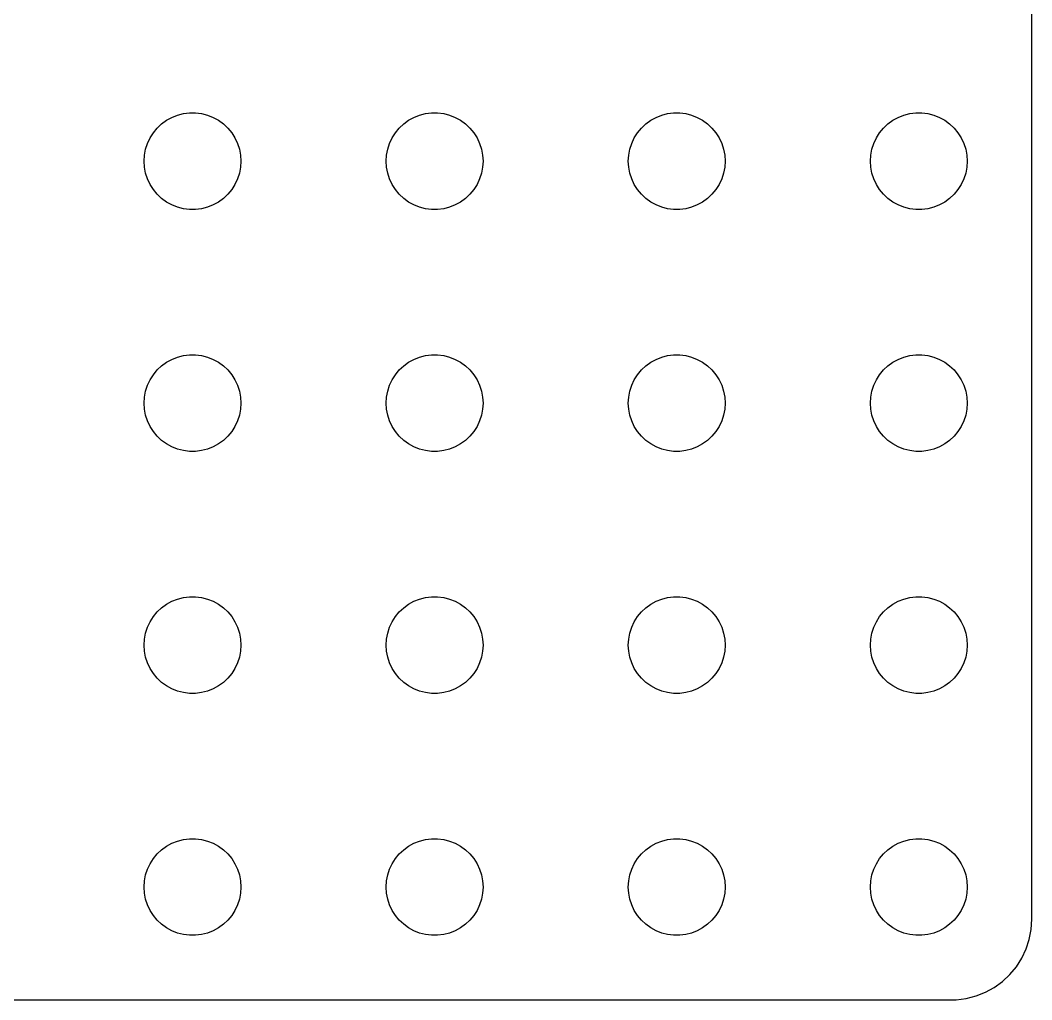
# Model space of a CAD drawing. Header units: metres. Extents: x -127 to 127, y -127 to 127.
# Drawn here: x 64.3 to 127, y -127 to -66.3 of the extents above; entities that cross this region are included whole.
import ezdxf

# ---------------------------------------------------------------- set-up
doc = ezdxf.new("R2010")
doc.units = ezdxf.units.M

msp = doc.modelspace()

# ---------------------------------------------------------------- linework, layer by layer
for p, q in [((127, -122), (127, 122)), ((74.073, -72.1468), (74.4379, -72.0531)), ((74.4379, -72.0531), (74.8116, -72.0059)), ((74.8116, -72.0059), (75.1884, -72.0059)), ((75.1884, -72.0059), (75.5621, -72.0531)), ((75.5621, -72.0531), (75.927, -72.1468)), ((89.073, -72.1468), (89.4379, -72.0531)), ((89.4379, -72.0531), (89.8116, -72.0059)), ((89.8116, -72.0059), (90.1884, -72.0059)), ((90.1884, -72.0059), (90.5621, -72.0531)), ((90.5621, -72.0531), (90.927, -72.1468)), ((104.073, -72.1468), (104.438, -72.0531)), ((104.438, -72.0531), (104.812, -72.0059)), ((104.812, -72.0059), (105.188, -72.0059)), ((105.188, -72.0059), (105.562, -72.0531)), ((105.562, -72.0531), (105.927, -72.1468)), ((119.073, -72.1468), (119.438, -72.0531)), ((119.438, -72.0531), (119.812, -72.0059)), ((119.812, -72.0059), (120.188, -72.0059)), ((120.188, -72.0059), (120.562, -72.0531)), ((120.562, -72.0531), (120.927, -72.1468)), ((72.8131, -72.9464), (73.0877, -72.6885)), ((73.0877, -72.6885), (73.3925, -72.467)), ((73.3925, -72.467), (73.7227, -72.2855)), ((73.7227, -72.2855), (74.073, -72.1468)), ((75.927, -72.1468), (76.2773, -72.2855)), ((76.2773, -72.2855), (76.6075, -72.467)), ((76.6075, -72.467), (76.9123, -72.6885)), ((76.9123, -72.6885), (77.1869, -72.9464)), ((87.8131, -72.9464), (88.0877, -72.6885)), ((88.0877, -72.6885), (88.3925, -72.467)), ((88.3925, -72.467), (88.7227, -72.2855)), ((88.7227, -72.2855), (89.073, -72.1468)), ((90.927, -72.1468), (91.2773, -72.2855)), ((91.2773, -72.2855), (91.6075, -72.467)), ((91.6075, -72.467), (91.9123, -72.6885)), ((91.9123, -72.6885), (92.1869, -72.9464)), ((102.813, -72.9464), (103.088, -72.6885)), ((103.088, -72.6885), (103.393, -72.467)), ((103.393, -72.467), (103.723, -72.2855)), ((103.723, -72.2855), (104.073, -72.1468)), ((105.927, -72.1468), (106.277, -72.2855)), ((106.277, -72.2855), (106.607, -72.467)), ((106.607, -72.467), (106.912, -72.6885)), ((106.912, -72.6885), (107.187, -72.9464)), ((117.813, -72.9464), (118.088, -72.6885)), ((118.088, -72.6885), (118.393, -72.467)), ((118.393, -72.467), (118.723, -72.2855)), ((118.723, -72.2855), (119.073, -72.1468)), ((120.927, -72.1468), (121.277, -72.2855)), ((121.277, -72.2855), (121.607, -72.467)), ((121.607, -72.467), (121.912, -72.6885)), ((121.912, -72.6885), (122.187, -72.9464)), ((72.3711, -73.5547), (72.573, -73.2366)), ((72.573, -73.2366), (72.8131, -72.9464)), ((77.1869, -72.9464), (77.427, -73.2366)), ((77.427, -73.2366), (77.6289, -73.5547)), ((87.3711, -73.5547), (87.573, -73.2366)), ((87.573, -73.2366), (87.8131, -72.9464)), ((92.1869, -72.9464), (92.427, -73.2366)), ((92.427, -73.2366), (92.6289, -73.5547)), ((102.371, -73.5547), (102.573, -73.2366)), ((102.573, -73.2366), (102.813, -72.9464)), ((107.187, -72.9464), (107.427, -73.2366)), ((107.427, -73.2366), (107.629, -73.5547)), ((117.371, -73.5547), (117.573, -73.2366)), ((117.573, -73.2366), (117.813, -72.9464)), ((122.187, -72.9464), (122.427, -73.2366)), ((122.427, -73.2366), (122.629, -73.5547)), ((72.0943, -74.2539), (72.2107, -73.8956)), ((72.2107, -73.8956), (72.3711, -73.5547)), ((77.6289, -73.5547), (77.7893, -73.8956)), ((77.7893, -73.8956), (77.9057, -74.2539)), ((87.0943, -74.2539), (87.2107, -73.8956)), ((87.2107, -73.8956), (87.3711, -73.5547)), ((92.6289, -73.5547), (92.7893, -73.8956)), ((92.7893, -73.8956), (92.9057, -74.2539)), ((102.094, -74.2539), (102.211, -73.8956)), ((102.211, -73.8956), (102.371, -73.5547)), ((107.629, -73.5547), (107.789, -73.8956)), ((107.789, -73.8956), (107.906, -74.2539)), ((117.094, -74.2539), (117.211, -73.8956)), ((117.211, -73.8956), (117.371, -73.5547)), ((122.629, -73.5547), (122.789, -73.8956)), ((122.789, -73.8956), (122.906, -74.2539)), ((72.0237, -74.624), (72.0943, -74.2539)), ((77.9057, -74.2539), (77.9763, -74.624)), ((87.0237, -74.624), (87.0943, -74.2539)), ((92.9057, -74.2539), (92.9763, -74.624)), ((102.024, -74.624), (102.094, -74.2539)), ((107.906, -74.2539), (107.976, -74.624)), ((117.024, -74.624), (117.094, -74.2539)), ((122.906, -74.2539), (122.976, -74.624)), ((72, -75), (72.0237, -74.624)), ((72.0237, -75.376), (72, -75)), ((77.9763, -74.624), (78, -75)), ((78, -75), (77.9763, -75.376)), ((87, -75), (87.0237, -74.624)), ((87.0237, -75.376), (87, -75)), ((92.9763, -74.624), (93, -75)), ((93, -75), (92.9763, -75.376)), ((102, -75), (102.024, -74.624)), ((102.024, -75.376), (102, -75)), ((107.976, -74.624), (108, -75)), ((108, -75), (107.976, -75.376)), ((117, -75), (117.024, -74.624)), ((117.024, -75.376), (117, -75)), ((122.976, -74.624), (123, -75)), ((123, -75), (122.976, -75.376)), ((72.0943, -75.7461), (72.0237, -75.376)), ((72.2107, -76.1044), (72.0943, -75.7461)), ((77.9057, -75.7461), (77.7893, -76.1044)), ((77.9763, -75.376), (77.9057, -75.7461)), ((87.0943, -75.7461), (87.0237, -75.376)), ((87.2107, -76.1044), (87.0943, -75.7461)), ((92.9057, -75.7461), (92.7893, -76.1044)), ((92.9763, -75.376), (92.9057, -75.7461)), ((102.094, -75.7461), (102.024, -75.376)), ((102.211, -76.1044), (102.094, -75.7461)), ((107.906, -75.7461), (107.789, -76.1044)), ((107.976, -75.376), (107.906, -75.7461)), ((117.094, -75.7461), (117.024, -75.376)), ((117.211, -76.1044), (117.094, -75.7461)), ((122.906, -75.7461), (122.789, -76.1044)), ((122.976, -75.376), (122.906, -75.7461)), ((72.3711, -76.4453), (72.2107, -76.1044)), ((72.573, -76.7634), (72.3711, -76.4453)), ((77.6289, -76.4453), (77.427, -76.7634)), ((77.7893, -76.1044), (77.6289, -76.4453)), ((87.3711, -76.4453), (87.2107, -76.1044)), ((87.573, -76.7634), (87.3711, -76.4453)), ((92.6289, -76.4453), (92.427, -76.7634)), ((92.7893, -76.1044), (92.6289, -76.4453)), ((102.371, -76.4453), (102.211, -76.1044)), ((102.573, -76.7634), (102.371, -76.4453)), ((107.629, -76.4453), (107.427, -76.7634)), ((107.789, -76.1044), (107.629, -76.4453)), ((117.371, -76.4453), (117.211, -76.1044)), ((117.573, -76.7634), (117.371, -76.4453)), ((122.629, -76.4453), (122.427, -76.7634)), ((122.789, -76.1044), (122.629, -76.4453)), ((72.8131, -77.0536), (72.573, -76.7634)), ((73.0877, -77.3115), (72.8131, -77.0536)), ((77.1869, -77.0536), (76.9123, -77.3115)), ((77.427, -76.7634), (77.1869, -77.0536)), ((87.8131, -77.0536), (87.573, -76.7634)), ((88.0877, -77.3115), (87.8131, -77.0536)), ((92.1869, -77.0536), (91.9123, -77.3115)), ((92.427, -76.7634), (92.1869, -77.0536)), ((102.813, -77.0536), (102.573, -76.7634)), ((103.088, -77.3115), (102.813, -77.0536)), ((107.187, -77.0536), (106.912, -77.3115)), ((107.427, -76.7634), (107.187, -77.0536)), ((117.813, -77.0536), (117.573, -76.7634)), ((118.088, -77.3115), (117.813, -77.0536)), ((122.187, -77.0536), (121.912, -77.3115)), ((122.427, -76.7634), (122.187, -77.0536)), ((73.3925, -77.533), (73.0877, -77.3115)), ((73.7227, -77.7145), (73.3925, -77.533)), ((74.073, -77.8532), (73.7227, -77.7145)), ((76.2773, -77.7145), (75.927, -77.8532)), ((76.6075, -77.533), (76.2773, -77.7145)), ((76.9123, -77.3115), (76.6075, -77.533)), ((88.3925, -77.533), (88.0877, -77.3115)), ((88.7227, -77.7145), (88.3925, -77.533)), ((89.073, -77.8532), (88.7227, -77.7145)), ((91.2773, -77.7145), (90.927, -77.8532)), ((91.6075, -77.533), (91.2773, -77.7145)), ((91.9123, -77.3115), (91.6075, -77.533)), ((103.393, -77.533), (103.088, -77.3115)), ((103.723, -77.7145), (103.393, -77.533)), ((104.073, -77.8532), (103.723, -77.7145)), ((106.277, -77.7145), (105.927, -77.8532)), ((106.607, -77.533), (106.277, -77.7145)), ((106.912, -77.3115), (106.607, -77.533)), ((118.393, -77.533), (118.088, -77.3115)), ((118.723, -77.7145), (118.393, -77.533)), ((119.073, -77.8532), (118.723, -77.7145)), ((121.277, -77.7145), (120.927, -77.8532)), ((121.607, -77.533), (121.277, -77.7145)), ((121.912, -77.3115), (121.607, -77.533)), ((74.4379, -77.9469), (74.073, -77.8532)), ((74.8116, -77.9941), (74.4379, -77.9469)), ((75.1884, -77.9941), (74.8116, -77.9941)), ((75.5621, -77.9469), (75.1884, -77.9941)), ((75.927, -77.8532), (75.5621, -77.9469)), ((89.4379, -77.9469), (89.073, -77.8532)), ((89.8116, -77.9941), (89.4379, -77.9469)), ((90.1884, -77.9941), (89.8116, -77.9941)), ((90.5621, -77.9469), (90.1884, -77.9941)), ((90.927, -77.8532), (90.5621, -77.9469)), ((104.438, -77.9469), (104.073, -77.8532)), ((104.812, -77.9941), (104.438, -77.9469)), ((105.188, -77.9941), (104.812, -77.9941)), ((105.562, -77.9469), (105.188, -77.9941)), ((105.927, -77.8532), (105.562, -77.9469)), ((119.438, -77.9469), (119.073, -77.8532)), ((119.812, -77.9941), (119.438, -77.9469)), ((120.188, -77.9941), (119.812, -77.9941)), ((120.562, -77.9469), (120.188, -77.9941)), ((120.927, -77.8532), (120.562, -77.9469)), ((74.073, -87.1468), (74.4379, -87.0531)), ((74.4379, -87.0531), (74.8116, -87.0059)), ((74.8116, -87.0059), (75.1884, -87.0059)), ((75.1884, -87.0059), (75.5621, -87.0531)), ((75.5621, -87.0531), (75.927, -87.1468)), ((89.073, -87.1468), (89.4379, -87.0531)), ((89.4379, -87.0531), (89.8116, -87.0059)), ((89.8116, -87.0059), (90.1884, -87.0059)), ((90.1884, -87.0059), (90.5621, -87.0531)), ((90.5621, -87.0531), (90.927, -87.1468)), ((104.073, -87.1468), (104.438, -87.0531)), ((104.438, -87.0531), (104.812, -87.0059)), ((104.812, -87.0059), (105.188, -87.0059)), ((105.188, -87.0059), (105.562, -87.0531)), ((105.562, -87.0531), (105.927, -87.1468)), ((119.073, -87.1468), (119.438, -87.0531)), ((119.438, -87.0531), (119.812, -87.0059)), ((119.812, -87.0059), (120.188, -87.0059)), ((120.188, -87.0059), (120.562, -87.0531)), ((120.562, -87.0531), (120.927, -87.1468)), ((72.8131, -87.9464), (73.0877, -87.6885)), ((73.0877, -87.6885), (73.3925, -87.467)), ((73.3925, -87.467), (73.7227, -87.2855)), ((73.7227, -87.2855), (74.073, -87.1468)), ((75.927, -87.1468), (76.2773, -87.2855)), ((76.2773, -87.2855), (76.6075, -87.467)), ((76.6075, -87.467), (76.9123, -87.6885)), ((76.9123, -87.6885), (77.1869, -87.9464)), ((87.8131, -87.9464), (88.0877, -87.6885)), ((88.0877, -87.6885), (88.3925, -87.467)), ((88.3925, -87.467), (88.7227, -87.2855)), ((88.7227, -87.2855), (89.073, -87.1468)), ((90.927, -87.1468), (91.2773, -87.2855)), ((91.2773, -87.2855), (91.6075, -87.467)), ((91.6075, -87.467), (91.9123, -87.6885)), ((91.9123, -87.6885), (92.1869, -87.9464)), ((102.813, -87.9464), (103.088, -87.6885)), ((103.088, -87.6885), (103.393, -87.467)), ((103.393, -87.467), (103.723, -87.2855)), ((103.723, -87.2855), (104.073, -87.1468)), ((105.927, -87.1468), (106.277, -87.2855)), ((106.277, -87.2855), (106.607, -87.467)), ((106.607, -87.467), (106.912, -87.6885)), ((106.912, -87.6885), (107.187, -87.9464)), ((117.813, -87.9464), (118.088, -87.6885)), ((118.088, -87.6885), (118.393, -87.467)), ((118.393, -87.467), (118.723, -87.2855)), ((118.723, -87.2855), (119.073, -87.1468)), ((120.927, -87.1468), (121.277, -87.2855)), ((121.277, -87.2855), (121.607, -87.467)), ((121.607, -87.467), (121.912, -87.6885)), ((121.912, -87.6885), (122.187, -87.9464)), ((72.3711, -88.5547), (72.573, -88.2366)), ((72.573, -88.2366), (72.8131, -87.9464)), ((77.1869, -87.9464), (77.427, -88.2366)), ((77.427, -88.2366), (77.6289, -88.5547)), ((87.3711, -88.5547), (87.573, -88.2366)), ((87.573, -88.2366), (87.8131, -87.9464)), ((92.1869, -87.9464), (92.427, -88.2366)), ((92.427, -88.2366), (92.6289, -88.5547)), ((102.371, -88.5547), (102.573, -88.2366)), ((102.573, -88.2366), (102.813, -87.9464)), ((107.187, -87.9464), (107.427, -88.2366)), ((107.427, -88.2366), (107.629, -88.5547)), ((117.371, -88.5547), (117.573, -88.2366)), ((117.573, -88.2366), (117.813, -87.9464)), ((122.187, -87.9464), (122.427, -88.2366)), ((122.427, -88.2366), (122.629, -88.5547)), ((72.0943, -89.2539), (72.2107, -88.8956)), ((72.2107, -88.8956), (72.3711, -88.5547)), ((77.6289, -88.5547), (77.7893, -88.8956)), ((77.7893, -88.8956), (77.9057, -89.2539)), ((87.0943, -89.2539), (87.2107, -88.8956)), ((87.2107, -88.8956), (87.3711, -88.5547)), ((92.6289, -88.5547), (92.7893, -88.8956)), ((92.7893, -88.8956), (92.9057, -89.2539)), ((102.094, -89.2539), (102.211, -88.8956)), ((102.211, -88.8956), (102.371, -88.5547)), ((107.629, -88.5547), (107.789, -88.8956)), ((107.789, -88.8956), (107.906, -89.2539)), ((117.094, -89.2539), (117.211, -88.8956)), ((117.211, -88.8956), (117.371, -88.5547)), ((122.629, -88.5547), (122.789, -88.8956)), ((122.789, -88.8956), (122.906, -89.2539)), ((72, -90), (72.0237, -89.624)), ((72.0237, -89.624), (72.0943, -89.2539)), ((77.9057, -89.2539), (77.9763, -89.624)), ((77.9763, -89.624), (78, -90)), ((87, -90), (87.0237, -89.624)), ((87.0237, -89.624), (87.0943, -89.2539)), ((92.9057, -89.2539), (92.9763, -89.624)), ((92.9763, -89.624), (93, -90)), ((102, -90), (102.024, -89.624)), ((102.024, -89.624), (102.094, -89.2539)), ((107.906, -89.2539), (107.976, -89.624)), ((107.976, -89.624), (108, -90)), ((117, -90), (117.024, -89.624)), ((117.024, -89.624), (117.094, -89.2539)), ((122.906, -89.2539), (122.976, -89.624)), ((122.976, -89.624), (123, -90)), ((72.0237, -90.376), (72, -90)), ((78, -90), (77.9763, -90.376)), ((87.0237, -90.376), (87, -90)), ((93, -90), (92.9763, -90.376)), ((102.024, -90.376), (102, -90)), ((108, -90), (107.976, -90.376)), ((117.024, -90.376), (117, -90)), ((123, -90), (122.976, -90.376)), ((72.0943, -90.7461), (72.0237, -90.376)), ((72.2107, -91.1044), (72.0943, -90.7461)), ((77.9057, -90.7461), (77.7893, -91.1044)), ((77.9763, -90.376), (77.9057, -90.7461)), ((87.0943, -90.7461), (87.0237, -90.376)), ((87.2107, -91.1044), (87.0943, -90.7461)), ((92.9057, -90.7461), (92.7893, -91.1044)), ((92.9763, -90.376), (92.9057, -90.7461)), ((102.094, -90.7461), (102.024, -90.376)), ((102.211, -91.1044), (102.094, -90.7461)), ((107.906, -90.7461), (107.789, -91.1044)), ((107.976, -90.376), (107.906, -90.7461)), ((117.094, -90.7461), (117.024, -90.376)), ((117.211, -91.1044), (117.094, -90.7461)), ((122.906, -90.7461), (122.789, -91.1044)), ((122.976, -90.376), (122.906, -90.7461)), ((72.3711, -91.4453), (72.2107, -91.1044)), ((72.573, -91.7634), (72.3711, -91.4453)), ((77.6289, -91.4453), (77.427, -91.7634)), ((77.7893, -91.1044), (77.6289, -91.4453)), ((87.3711, -91.4453), (87.2107, -91.1044)), ((87.573, -91.7634), (87.3711, -91.4453)), ((92.6289, -91.4453), (92.427, -91.7634)), ((92.7893, -91.1044), (92.6289, -91.4453)), ((102.371, -91.4453), (102.211, -91.1044)), ((102.573, -91.7634), (102.371, -91.4453)), ((107.629, -91.4453), (107.427, -91.7634)), ((107.789, -91.1044), (107.629, -91.4453)), ((117.371, -91.4453), (117.211, -91.1044)), ((117.573, -91.7634), (117.371, -91.4453)), ((122.629, -91.4453), (122.427, -91.7634)), ((122.789, -91.1044), (122.629, -91.4453)), ((72.8131, -92.0536), (72.573, -91.7634)), ((73.0877, -92.3115), (72.8131, -92.0536)), ((77.1869, -92.0536), (76.9123, -92.3115)), ((77.427, -91.7634), (77.1869, -92.0536)), ((87.8131, -92.0536), (87.573, -91.7634)), ((88.0877, -92.3115), (87.8131, -92.0536)), ((92.1869, -92.0536), (91.9123, -92.3115)), ((92.427, -91.7634), (92.1869, -92.0536)), ((102.813, -92.0536), (102.573, -91.7634)), ((103.088, -92.3115), (102.813, -92.0536)), ((107.187, -92.0536), (106.912, -92.3115)), ((107.427, -91.7634), (107.187, -92.0536)), ((117.813, -92.0536), (117.573, -91.7634)), ((118.088, -92.3115), (117.813, -92.0536)), ((122.187, -92.0536), (121.912, -92.3115)), ((122.427, -91.7634), (122.187, -92.0536)), ((73.3925, -92.533), (73.0877, -92.3115)), ((73.7227, -92.7145), (73.3925, -92.533)), ((74.073, -92.8532), (73.7227, -92.7145)), ((76.2773, -92.7145), (75.927, -92.8532)), ((76.6075, -92.533), (76.2773, -92.7145)), ((76.9123, -92.3115), (76.6075, -92.533)), ((88.3925, -92.533), (88.0877, -92.3115)), ((88.7227, -92.7145), (88.3925, -92.533)), ((89.073, -92.8532), (88.7227, -92.7145)), ((91.2773, -92.7145), (90.927, -92.8532)), ((91.6075, -92.533), (91.2773, -92.7145)), ((91.9123, -92.3115), (91.6075, -92.533)), ((103.393, -92.533), (103.088, -92.3115)), ((103.723, -92.7145), (103.393, -92.533)), ((104.073, -92.8532), (103.723, -92.7145)), ((106.277, -92.7145), (105.927, -92.8532)), ((106.607, -92.533), (106.277, -92.7145)), ((106.912, -92.3115), (106.607, -92.533)), ((118.393, -92.533), (118.088, -92.3115)), ((118.723, -92.7145), (118.393, -92.533)), ((119.073, -92.8532), (118.723, -92.7145)), ((121.277, -92.7145), (120.927, -92.8532)), ((121.607, -92.533), (121.277, -92.7145)), ((121.912, -92.3115), (121.607, -92.533)), ((74.4379, -92.9469), (74.073, -92.8532)), ((74.8116, -92.9941), (74.4379, -92.9469)), ((75.1884, -92.9941), (74.8116, -92.9941)), ((75.5621, -92.9469), (75.1884, -92.9941)), ((75.927, -92.8532), (75.5621, -92.9469)), ((89.4379, -92.9469), (89.073, -92.8532)), ((89.8116, -92.9941), (89.4379, -92.9469)), ((90.1884, -92.9941), (89.8116, -92.9941)), ((90.5621, -92.9469), (90.1884, -92.9941)), ((90.927, -92.8532), (90.5621, -92.9469)), ((104.438, -92.9469), (104.073, -92.8532)), ((104.812, -92.9941), (104.438, -92.9469)), ((105.188, -92.9941), (104.812, -92.9941)), ((105.562, -92.9469), (105.188, -92.9941)), ((105.927, -92.8532), (105.562, -92.9469)), ((119.438, -92.9469), (119.073, -92.8532)), ((119.812, -92.9941), (119.438, -92.9469)), ((120.188, -92.9941), (119.812, -92.9941)), ((120.562, -92.9469), (120.188, -92.9941)), ((120.927, -92.8532), (120.562, -92.9469)), ((73.7227, -102.286), (74.073, -102.147)), ((74.073, -102.147), (74.4379, -102.053)), ((74.4379, -102.053), (74.8116, -102.006)), ((74.8116, -102.006), (75.1884, -102.006)), ((75.1884, -102.006), (75.5621, -102.053)), ((75.5621, -102.053), (75.927, -102.147)), ((75.927, -102.147), (76.2773, -102.286)), ((88.7227, -102.286), (89.073, -102.147)), ((89.073, -102.147), (89.4379, -102.053)), ((89.4379, -102.053), (89.8116, -102.006)), ((89.8116, -102.006), (90.1884, -102.006)), ((90.1884, -102.006), (90.5621, -102.053)), ((90.5621, -102.053), (90.927, -102.147)), ((90.927, -102.147), (91.2773, -102.286)), ((103.723, -102.286), (104.073, -102.147)), ((104.073, -102.147), (104.438, -102.053)), ((104.438, -102.053), (104.812, -102.006)), ((104.812, -102.006), (105.188, -102.006)), ((105.188, -102.006), (105.562, -102.053)), ((105.562, -102.053), (105.927, -102.147)), ((105.927, -102.147), (106.277, -102.286)), ((118.723, -102.286), (119.073, -102.147)), ((119.073, -102.147), (119.438, -102.053)), ((119.438, -102.053), (119.812, -102.006)), ((119.812, -102.006), (120.188, -102.006)), ((120.188, -102.006), (120.562, -102.053)), ((120.562, -102.053), (120.927, -102.147)), ((120.927, -102.147), (121.277, -102.286)), ((72.8131, -102.946), (73.0877, -102.688)), ((73.0877, -102.688), (73.3925, -102.467)), ((73.3925, -102.467), (73.7227, -102.286)), ((76.2773, -102.286), (76.6075, -102.467)), ((76.6075, -102.467), (76.9123, -102.688)), ((76.9123, -102.688), (77.1869, -102.946)), ((87.8131, -102.946), (88.0877, -102.688)), ((88.0877, -102.688), (88.3925, -102.467)), ((88.3925, -102.467), (88.7227, -102.286)), ((91.2773, -102.286), (91.6075, -102.467)), ((91.6075, -102.467), (91.9123, -102.688)), ((91.9123, -102.688), (92.1869, -102.946)), ((102.813, -102.946), (103.088, -102.688)), ((103.088, -102.688), (103.393, -102.467)), ((103.393, -102.467), (103.723, -102.286)), ((106.277, -102.286), (106.607, -102.467)), ((106.607, -102.467), (106.912, -102.688)), ((106.912, -102.688), (107.187, -102.946)), ((117.813, -102.946), (118.088, -102.688)), ((118.088, -102.688), (118.393, -102.467)), ((118.393, -102.467), (118.723, -102.286)), ((121.277, -102.286), (121.607, -102.467)), ((121.607, -102.467), (121.912, -102.688)), ((121.912, -102.688), (122.187, -102.946)), ((72.3711, -103.555), (72.573, -103.237)), ((72.573, -103.237), (72.8131, -102.946)), ((77.1869, -102.946), (77.427, -103.237)), ((77.427, -103.237), (77.6289, -103.555)), ((87.3711, -103.555), (87.573, -103.237)), ((87.573, -103.237), (87.8131, -102.946)), ((92.1869, -102.946), (92.427, -103.237)), ((92.427, -103.237), (92.6289, -103.555)), ((102.371, -103.555), (102.573, -103.237)), ((102.573, -103.237), (102.813, -102.946)), ((107.187, -102.946), (107.427, -103.237)), ((107.427, -103.237), (107.629, -103.555)), ((117.371, -103.555), (117.573, -103.237)), ((117.573, -103.237), (117.813, -102.946)), ((122.187, -102.946), (122.427, -103.237)), ((122.427, -103.237), (122.629, -103.555)), ((72.0943, -104.254), (72.2107, -103.896)), ((72.2107, -103.896), (72.3711, -103.555)), ((77.6289, -103.555), (77.7893, -103.896)), ((77.7893, -103.896), (77.9057, -104.254)), ((87.0943, -104.254), (87.2107, -103.896)), ((87.2107, -103.896), (87.3711, -103.555)), ((92.6289, -103.555), (92.7893, -103.896)), ((92.7893, -103.896), (92.9057, -104.254)), ((102.094, -104.254), (102.211, -103.896)), ((102.211, -103.896), (102.371, -103.555)), ((107.629, -103.555), (107.789, -103.896)), ((107.789, -103.896), (107.906, -104.254)), ((117.094, -104.254), (117.211, -103.896)), ((117.211, -103.896), (117.371, -103.555)), ((122.629, -103.555), (122.789, -103.896)), ((122.789, -103.896), (122.906, -104.254)), ((72, -105), (72.0237, -104.624)), ((72.0237, -104.624), (72.0943, -104.254)), ((77.9057, -104.254), (77.9763, -104.624)), ((77.9763, -104.624), (78, -105)), ((87, -105), (87.0237, -104.624)), ((87.0237, -104.624), (87.0943, -104.254)), ((92.9057, -104.254), (92.9763, -104.624)), ((92.9763, -104.624), (93, -105)), ((102, -105), (102.024, -104.624)), ((102.024, -104.624), (102.094, -104.254)), ((107.906, -104.254), (107.976, -104.624)), ((107.976, -104.624), (108, -105)), ((117, -105), (117.024, -104.624)), ((117.024, -104.624), (117.094, -104.254)), ((122.906, -104.254), (122.976, -104.624)), ((122.976, -104.624), (123, -105)), ((72.0237, -105.376), (72, -105)), ((78, -105), (77.9763, -105.376)), ((87.0237, -105.376), (87, -105)), ((93, -105), (92.9763, -105.376)), ((102.024, -105.376), (102, -105)), ((108, -105), (107.976, -105.376)), ((117.024, -105.376), (117, -105)), ((123, -105), (122.976, -105.376)), ((72.0943, -105.746), (72.0237, -105.376)), ((72.2107, -106.104), (72.0943, -105.746)), ((77.9057, -105.746), (77.7893, -106.104)), ((77.9763, -105.376), (77.9057, -105.746)), ((87.0943, -105.746), (87.0237, -105.376)), ((87.2107, -106.104), (87.0943, -105.746)), ((92.9057, -105.746), (92.7893, -106.104)), ((92.9763, -105.376), (92.9057, -105.746)), ((102.094, -105.746), (102.024, -105.376)), ((102.211, -106.104), (102.094, -105.746)), ((107.906, -105.746), (107.789, -106.104)), ((107.976, -105.376), (107.906, -105.746)), ((117.094, -105.746), (117.024, -105.376)), ((117.211, -106.104), (117.094, -105.746)), ((122.906, -105.746), (122.789, -106.104)), ((122.976, -105.376), (122.906, -105.746)), ((72.3711, -106.445), (72.2107, -106.104)), ((72.573, -106.763), (72.3711, -106.445)), ((77.6289, -106.445), (77.427, -106.763)), ((77.7893, -106.104), (77.6289, -106.445)), ((87.3711, -106.445), (87.2107, -106.104)), ((87.573, -106.763), (87.3711, -106.445)), ((92.6289, -106.445), (92.427, -106.763)), ((92.7893, -106.104), (92.6289, -106.445)), ((102.371, -106.445), (102.211, -106.104)), ((102.573, -106.763), (102.371, -106.445)), ((107.629, -106.445), (107.427, -106.763)), ((107.789, -106.104), (107.629, -106.445)), ((117.371, -106.445), (117.211, -106.104)), ((117.573, -106.763), (117.371, -106.445)), ((122.629, -106.445), (122.427, -106.763)), ((122.789, -106.104), (122.629, -106.445)), ((72.8131, -107.054), (72.573, -106.763)), ((73.0877, -107.312), (72.8131, -107.054)), ((77.1869, -107.054), (76.9123, -107.312)), ((77.427, -106.763), (77.1869, -107.054)), ((87.8131, -107.054), (87.573, -106.763)), ((88.0877, -107.312), (87.8131, -107.054)), ((92.1869, -107.054), (91.9123, -107.312)), ((92.427, -106.763), (92.1869, -107.054)), ((102.813, -107.054), (102.573, -106.763)), ((103.088, -107.312), (102.813, -107.054)), ((107.187, -107.054), (106.912, -107.312)), ((107.427, -106.763), (107.187, -107.054)), ((117.813, -107.054), (117.573, -106.763)), ((118.088, -107.312), (117.813, -107.054)), ((122.187, -107.054), (121.912, -107.312)), ((122.427, -106.763), (122.187, -107.054)), ((73.3925, -107.533), (73.0877, -107.312)), ((73.7227, -107.714), (73.3925, -107.533)), ((74.073, -107.853), (73.7227, -107.714)), ((76.2773, -107.714), (75.927, -107.853)), ((76.6075, -107.533), (76.2773, -107.714)), ((76.9123, -107.312), (76.6075, -107.533)), ((88.3925, -107.533), (88.0877, -107.312)), ((88.7227, -107.714), (88.3925, -107.533)), ((89.073, -107.853), (88.7227, -107.714)), ((91.2773, -107.714), (90.927, -107.853)), ((91.6075, -107.533), (91.2773, -107.714)), ((91.9123, -107.312), (91.6075, -107.533)), ((103.393, -107.533), (103.088, -107.312)), ((103.723, -107.714), (103.393, -107.533)), ((104.073, -107.853), (103.723, -107.714)), ((106.277, -107.714), (105.927, -107.853)), ((106.607, -107.533), (106.277, -107.714)), ((106.912, -107.312), (106.607, -107.533)), ((118.393, -107.533), (118.088, -107.312)), ((118.723, -107.714), (118.393, -107.533)), ((119.073, -107.853), (118.723, -107.714)), ((121.277, -107.714), (120.927, -107.853)), ((121.607, -107.533), (121.277, -107.714)), ((121.912, -107.312), (121.607, -107.533)), ((74.4379, -107.947), (74.073, -107.853)), ((74.8116, -107.994), (74.4379, -107.947)), ((75.1884, -107.994), (74.8116, -107.994)), ((75.5621, -107.947), (75.1884, -107.994)), ((75.927, -107.853), (75.5621, -107.947)), ((89.4379, -107.947), (89.073, -107.853)), ((89.8116, -107.994), (89.4379, -107.947)), ((90.1884, -107.994), (89.8116, -107.994)), ((90.5621, -107.947), (90.1884, -107.994)), ((90.927, -107.853), (90.5621, -107.947)), ((104.438, -107.947), (104.073, -107.853)), ((104.812, -107.994), (104.438, -107.947)), ((105.188, -107.994), (104.812, -107.994)), ((105.562, -107.947), (105.188, -107.994)), ((105.927, -107.853), (105.562, -107.947)), ((119.438, -107.947), (119.073, -107.853)), ((119.812, -107.994), (119.438, -107.947)), ((120.188, -107.994), (119.812, -107.994)), ((120.562, -107.947), (120.188, -107.994)), ((120.927, -107.853), (120.562, -107.947)), ((73.7227, -117.286), (74.073, -117.147)), ((74.073, -117.147), (74.4379, -117.053)), ((74.4379, -117.053), (74.8116, -117.006)), ((74.8116, -117.006), (75.1884, -117.006)), ((75.1884, -117.006), (75.5621, -117.053)), ((75.5621, -117.053), (75.927, -117.147)), ((75.927, -117.147), (76.2773, -117.286)), ((88.7227, -117.286), (89.073, -117.147)), ((89.073, -117.147), (89.4379, -117.053)), ((89.4379, -117.053), (89.8116, -117.006)), ((89.8116, -117.006), (90.1884, -117.006)), ((90.1884, -117.006), (90.5621, -117.053)), ((90.5621, -117.053), (90.927, -117.147)), ((90.927, -117.147), (91.2773, -117.286)), ((103.723, -117.286), (104.073, -117.147)), ((104.073, -117.147), (104.438, -117.053)), ((104.438, -117.053), (104.812, -117.006)), ((104.812, -117.006), (105.188, -117.006)), ((105.188, -117.006), (105.562, -117.053)), ((105.562, -117.053), (105.927, -117.147)), ((105.927, -117.147), (106.277, -117.286)), ((118.723, -117.286), (119.073, -117.147)), ((119.073, -117.147), (119.438, -117.053)), ((119.438, -117.053), (119.812, -117.006)), ((119.812, -117.006), (120.188, -117.006)), ((120.188, -117.006), (120.562, -117.053)), ((120.562, -117.053), (120.927, -117.147)), ((120.927, -117.147), (121.277, -117.286)), ((72.8131, -117.946), (73.0877, -117.688)), ((73.0877, -117.688), (73.3925, -117.467)), ((73.3925, -117.467), (73.7227, -117.286)), ((76.2773, -117.286), (76.6075, -117.467)), ((76.6075, -117.467), (76.9123, -117.688)), ((76.9123, -117.688), (77.1869, -117.946)), ((87.8131, -117.946), (88.0877, -117.688)), ((88.0877, -117.688), (88.3925, -117.467)), ((88.3925, -117.467), (88.7227, -117.286)), ((91.2773, -117.286), (91.6075, -117.467)), ((91.6075, -117.467), (91.9123, -117.688)), ((91.9123, -117.688), (92.1869, -117.946)), ((102.813, -117.946), (103.088, -117.688)), ((103.088, -117.688), (103.393, -117.467)), ((103.393, -117.467), (103.723, -117.286)), ((106.277, -117.286), (106.607, -117.467)), ((106.607, -117.467), (106.912, -117.688)), ((106.912, -117.688), (107.187, -117.946)), ((117.813, -117.946), (118.088, -117.688)), ((118.088, -117.688), (118.393, -117.467)), ((118.393, -117.467), (118.723, -117.286)), ((121.277, -117.286), (121.607, -117.467)), ((121.607, -117.467), (121.912, -117.688)), ((121.912, -117.688), (122.187, -117.946)), ((72.3711, -118.555), (72.573, -118.237)), ((72.573, -118.237), (72.8131, -117.946)), ((77.1869, -117.946), (77.427, -118.237)), ((77.427, -118.237), (77.6289, -118.555)), ((87.3711, -118.555), (87.573, -118.237)), ((87.573, -118.237), (87.8131, -117.946)), ((92.1869, -117.946), (92.427, -118.237)), ((92.427, -118.237), (92.6289, -118.555)), ((102.371, -118.555), (102.573, -118.237)), ((102.573, -118.237), (102.813, -117.946)), ((107.187, -117.946), (107.427, -118.237)), ((107.427, -118.237), (107.629, -118.555)), ((117.371, -118.555), (117.573, -118.237)), ((117.573, -118.237), (117.813, -117.946)), ((122.187, -117.946), (122.427, -118.237)), ((122.427, -118.237), (122.629, -118.555)), ((72.0943, -119.254), (72.2107, -118.896)), ((72.2107, -118.896), (72.3711, -118.555)), ((77.6289, -118.555), (77.7893, -118.896)), ((77.7893, -118.896), (77.9057, -119.254)), ((87.0943, -119.254), (87.2107, -118.896)), ((87.2107, -118.896), (87.3711, -118.555)), ((92.6289, -118.555), (92.7893, -118.896)), ((92.7893, -118.896), (92.9057, -119.254)), ((102.094, -119.254), (102.211, -118.896)), ((102.211, -118.896), (102.371, -118.555)), ((107.629, -118.555), (107.789, -118.896)), ((107.789, -118.896), (107.906, -119.254)), ((117.094, -119.254), (117.211, -118.896)), ((117.211, -118.896), (117.371, -118.555)), ((122.629, -118.555), (122.789, -118.896)), ((122.789, -118.896), (122.906, -119.254)), ((72, -120), (72.0237, -119.624)), ((72.0237, -119.624), (72.0943, -119.254)), ((77.9057, -119.254), (77.9763, -119.624)), ((77.9763, -119.624), (78, -120)), ((87, -120), (87.0237, -119.624)), ((87.0237, -119.624), (87.0943, -119.254)), ((92.9057, -119.254), (92.9763, -119.624)), ((92.9763, -119.624), (93, -120)), ((102, -120), (102.024, -119.624)), ((102.024, -119.624), (102.094, -119.254)), ((107.906, -119.254), (107.976, -119.624)), ((107.976, -119.624), (108, -120)), ((117, -120), (117.024, -119.624)), ((117.024, -119.624), (117.094, -119.254)), ((122.906, -119.254), (122.976, -119.624)), ((122.976, -119.624), (123, -120)), ((72.0237, -120.376), (72, -120)), ((78, -120), (77.9763, -120.376)), ((87.0237, -120.376), (87, -120)), ((93, -120), (92.9763, -120.376)), ((102.024, -120.376), (102, -120)), ((108, -120), (107.976, -120.376)), ((117.024, -120.376), (117, -120)), ((123, -120), (122.976, -120.376)), ((72.0943, -120.746), (72.0237, -120.376)), ((72.2107, -121.104), (72.0943, -120.746)), ((77.9057, -120.746), (77.7893, -121.104)), ((77.9763, -120.376), (77.9057, -120.746)), ((87.0943, -120.746), (87.0237, -120.376)), ((87.2107, -121.104), (87.0943, -120.746)), ((92.9057, -120.746), (92.7893, -121.104)), ((92.9763, -120.376), (92.9057, -120.746)), ((102.094, -120.746), (102.024, -120.376)), ((102.211, -121.104), (102.094, -120.746)), ((107.906, -120.746), (107.789, -121.104)), ((107.976, -120.376), (107.906, -120.746)), ((117.094, -120.746), (117.024, -120.376)), ((117.211, -121.104), (117.094, -120.746)), ((122.906, -120.746), (122.789, -121.104)), ((122.976, -120.376), (122.906, -120.746)), ((72.3711, -121.445), (72.2107, -121.104)), ((72.573, -121.763), (72.3711, -121.445)), ((77.6289, -121.445), (77.427, -121.763)), ((77.7893, -121.104), (77.6289, -121.445)), ((87.3711, -121.445), (87.2107, -121.104)), ((87.573, -121.763), (87.3711, -121.445)), ((92.6289, -121.445), (92.427, -121.763)), ((92.7893, -121.104), (92.6289, -121.445)), ((102.371, -121.445), (102.211, -121.104)), ((102.573, -121.763), (102.371, -121.445)), ((107.629, -121.445), (107.427, -121.763)), ((107.789, -121.104), (107.629, -121.445)), ((117.371, -121.445), (117.211, -121.104)), ((117.573, -121.763), (117.371, -121.445)), ((122.629, -121.445), (122.427, -121.763)), ((122.789, -121.104), (122.629, -121.445)), ((72.8131, -122.054), (72.573, -121.763)), ((73.0877, -122.312), (72.8131, -122.054)), ((77.1869, -122.054), (76.9123, -122.312)), ((77.427, -121.763), (77.1869, -122.054)), ((87.8131, -122.054), (87.573, -121.763)), ((88.0877, -122.312), (87.8131, -122.054)), ((92.1869, -122.054), (91.9123, -122.312)), ((92.427, -121.763), (92.1869, -122.054)), ((102.813, -122.054), (102.573, -121.763)), ((103.088, -122.312), (102.813, -122.054)), ((107.187, -122.054), (106.912, -122.312)), ((107.427, -121.763), (107.187, -122.054)), ((117.813, -122.054), (117.573, -121.763)), ((118.088, -122.312), (117.813, -122.054)), ((122.187, -122.054), (121.912, -122.312)), ((122.427, -121.763), (122.187, -122.054)), ((126.961, -122.627), (127, -122)), ((73.3925, -122.533), (73.0877, -122.312)), ((73.7227, -122.714), (73.3925, -122.533)), ((74.073, -122.853), (73.7227, -122.714)), ((76.2773, -122.714), (75.927, -122.853)), ((76.6075, -122.533), (76.2773, -122.714)), ((76.9123, -122.312), (76.6075, -122.533)), ((88.3925, -122.533), (88.0877, -122.312)), ((88.7227, -122.714), (88.3925, -122.533)), ((89.073, -122.853), (88.7227, -122.714)), ((91.2773, -122.714), (90.927, -122.853)), ((91.6075, -122.533), (91.2773, -122.714)), ((91.9123, -122.312), (91.6075, -122.533)), ((103.393, -122.533), (103.088, -122.312)), ((103.723, -122.714), (103.393, -122.533)), ((104.073, -122.853), (103.723, -122.714)), ((106.277, -122.714), (105.927, -122.853)), ((106.607, -122.533), (106.277, -122.714)), ((106.912, -122.312), (106.607, -122.533)), ((118.393, -122.533), (118.088, -122.312)), ((118.723, -122.714), (118.393, -122.533)), ((119.073, -122.853), (118.723, -122.714)), ((121.277, -122.714), (120.927, -122.853)), ((121.607, -122.533), (121.277, -122.714)), ((121.912, -122.312), (121.607, -122.533)), ((126.843, -123.243), (126.961, -122.627)), ((74.4379, -122.947), (74.073, -122.853)), ((74.8116, -122.994), (74.4379, -122.947)), ((75.1884, -122.994), (74.8116, -122.994)), ((75.5621, -122.947), (75.1884, -122.994)), ((75.927, -122.853), (75.5621, -122.947)), ((89.4379, -122.947), (89.073, -122.853)), ((89.8116, -122.994), (89.4379, -122.947)), ((90.1884, -122.994), (89.8116, -122.994)), ((90.5621, -122.947), (90.1884, -122.994)), ((90.927, -122.853), (90.5621, -122.947)), ((104.438, -122.947), (104.073, -122.853)), ((104.812, -122.994), (104.438, -122.947)), ((105.188, -122.994), (104.812, -122.994)), ((105.562, -122.947), (105.188, -122.994)), ((105.927, -122.853), (105.562, -122.947)), ((119.438, -122.947), (119.073, -122.853)), ((119.812, -122.994), (119.438, -122.947)), ((120.188, -122.994), (119.812, -122.994)), ((120.562, -122.947), (120.188, -122.994)), ((120.927, -122.853), (120.562, -122.947)), ((126.649, -123.841), (126.843, -123.243)), ((126.382, -124.409), (126.649, -123.841)), ((126.045, -124.939), (126.382, -124.409)), ((125.645, -125.423), (126.045, -124.939)), ((124.679, -126.222), (125.187, -125.853)), ((125.187, -125.853), (125.645, -125.423)), ((123.545, -126.755), (124.129, -126.524)), ((124.129, -126.524), (124.679, -126.222)), ((-122.314, -126.99), (122.314, -126.99)), ((122.314, -126.99), (122.937, -126.911)), ((122.937, -126.911), (123.545, -126.755))]:
    msp.add_line(p, q)

doc.saveas('drawing.dxf')
